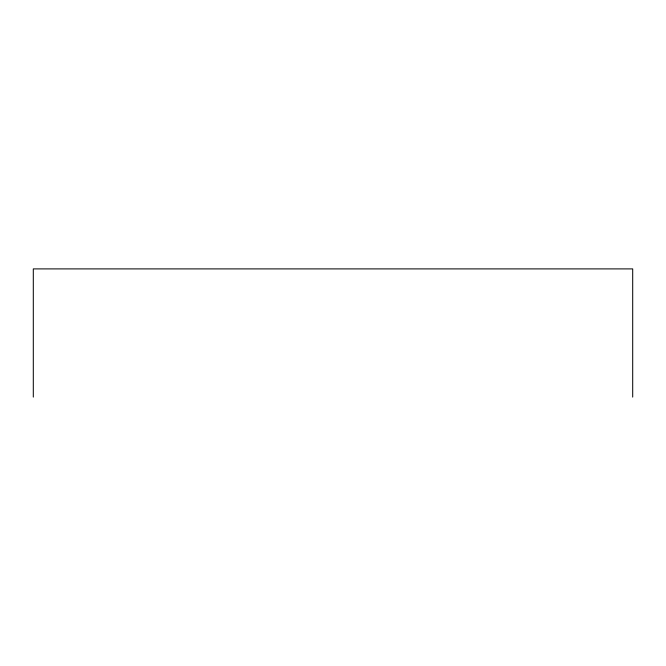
<?xml version="1.0" encoding="UTF-8"?>
<svg xmlns="http://www.w3.org/2000/svg" width="666" height="666" viewBox="0 0 666 666"><rect width="100%" height="100%" fill="white"/><g stroke="black" fill="none" stroke-linecap="round" stroke-linejoin="round"><path stroke-width="1" d="M632.7 397.103L632.7 268.897L33.3 268.897L33.3 397.103"/></g></svg>
